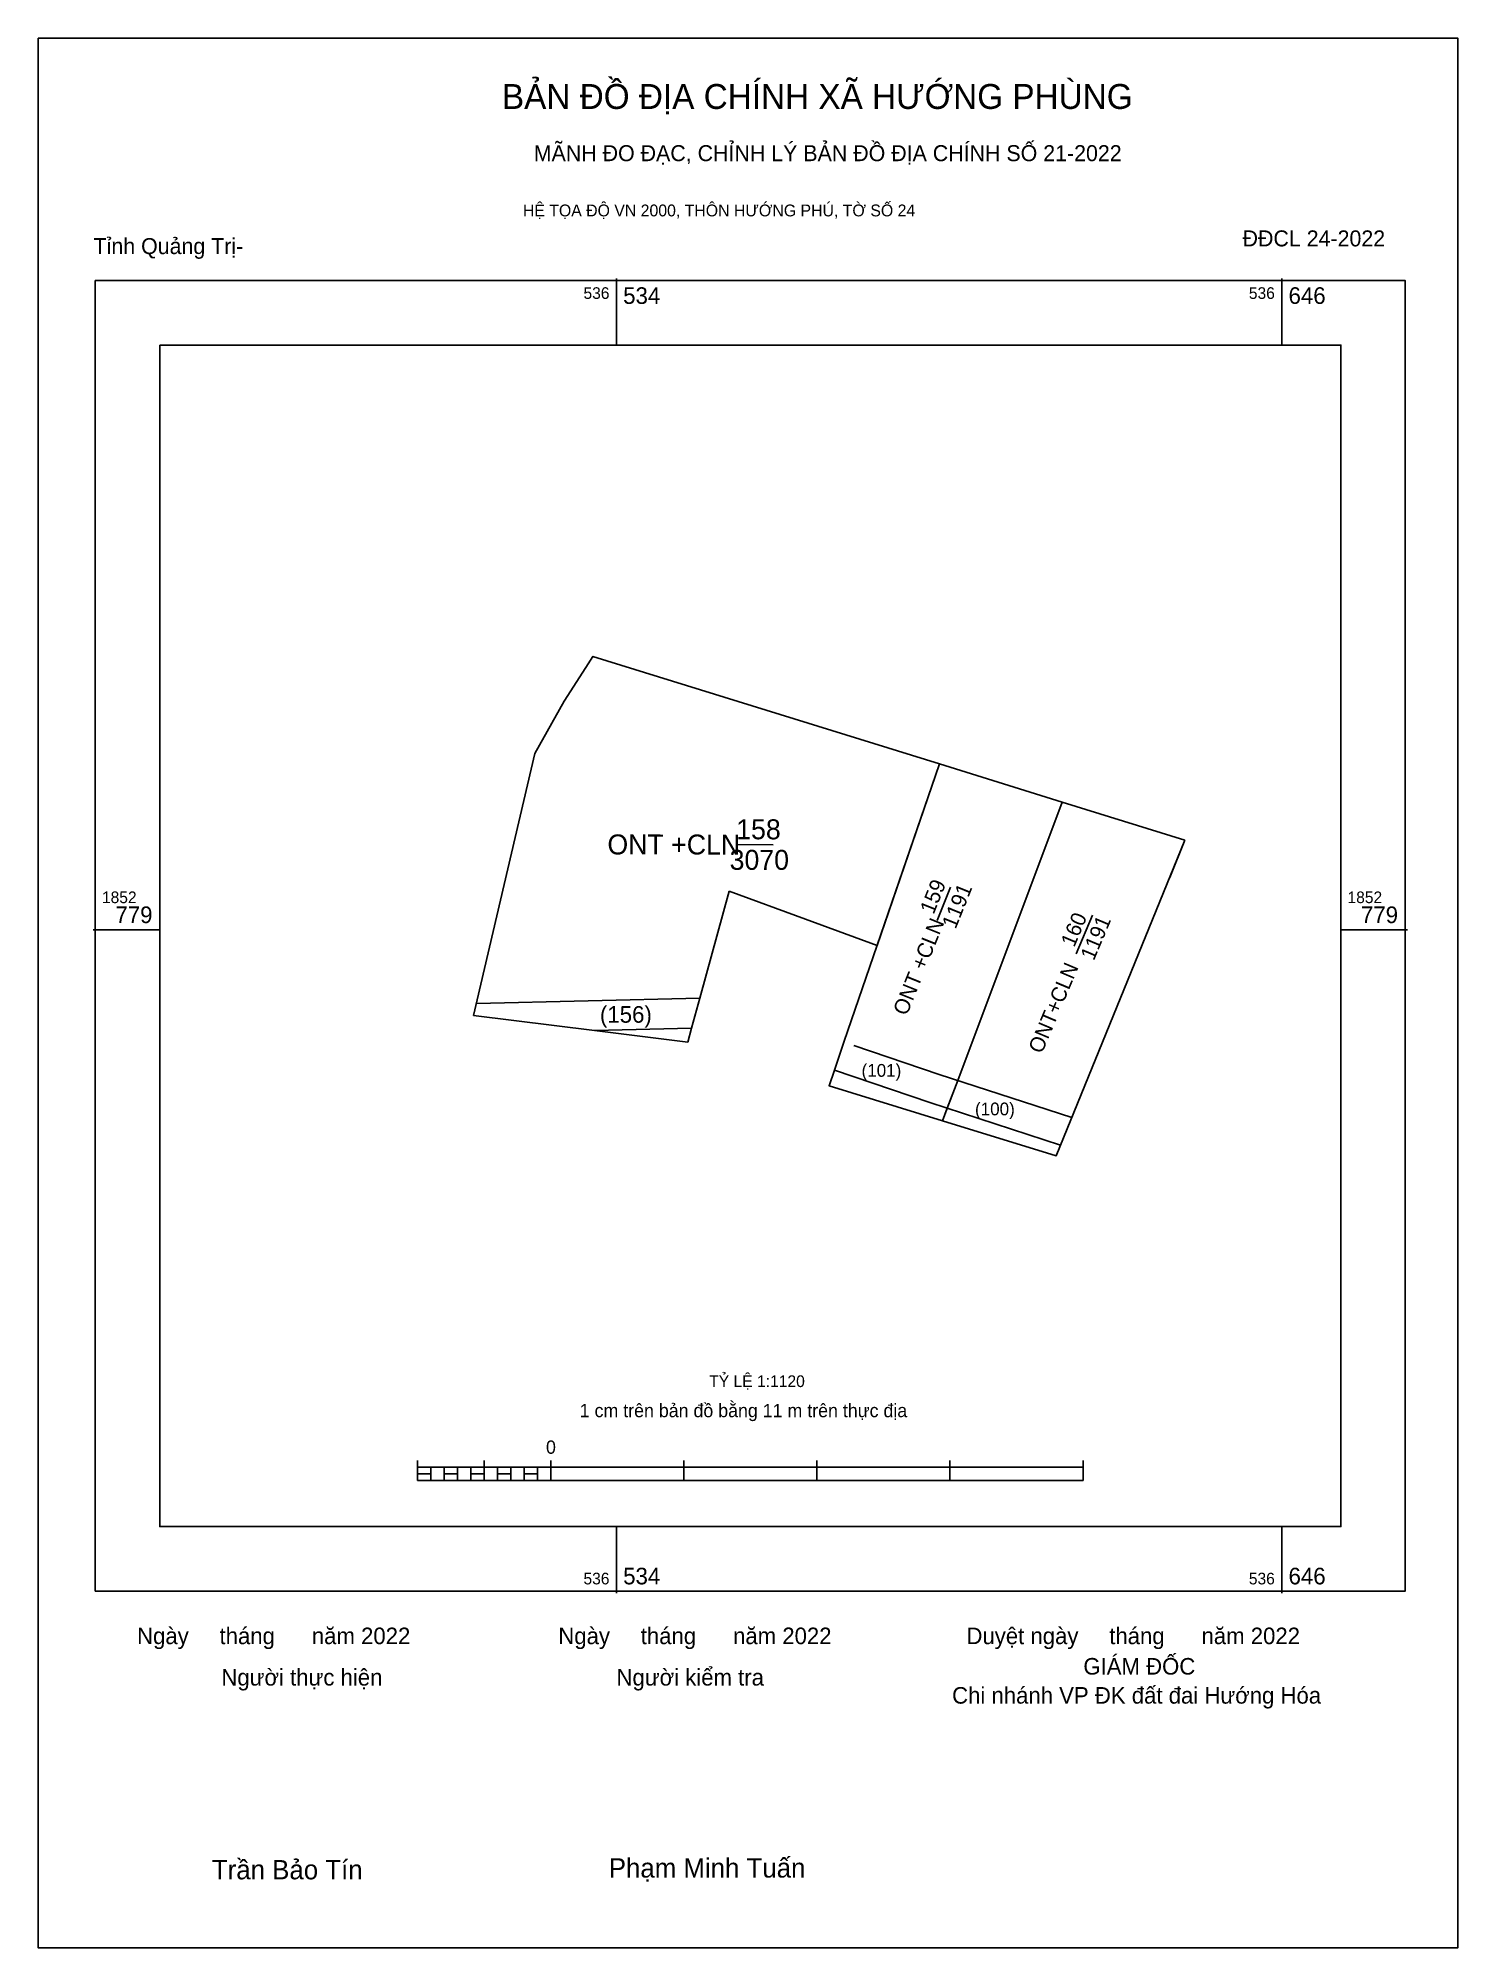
# Model space of a CAD drawing. Extents: x 536449 to 536688, y 1852608 to 1852929.
import ezdxf

# ---------------------------------------------------------------- set-up
doc = ezdxf.new("R2010")
doc.units = 0
for name, color, linetype in [('Level 10', 7, 'Continuous'), ('Level 13', 7, 'Continuous'), ('Level 15', 7, 'Continuous'), ('Level 27', 7, 'Continuous'), ('Level 59', 7, 'Continuous'), ('Level 6', 7, 'Continuous'), ('Level 62', 7, 'Continuous'), ('Level 63', 7, 'Continuous'), ('Level 9', 7, 'Continuous')]:
    doc.layers.add(name, color=color, linetype=linetype)

msp = doc.modelspace()

# ---------------------------------------------------------------- linework, layer by layer
at = {"layer": 'Level 10'}
for points in [[(536565.68, 1852785.95), (536560.72, 1852767.91), (536559.34, 1852762.87), (536558.69, 1852760.52), (536542.96, 1852762.48), (536522.64, 1852765.02), (536532.95, 1852809.1), (536537.86, 1852817.88), (536541.53, 1852823.58), (536542.73, 1852825.44), (536601.05, 1852807.34), (536590.56, 1852776.77), (536578.5, 1852781.22)], [(536583.36, 1852755.78), (536584.98, 1852760.51), (536601.05, 1852807.34), (536621.72, 1852800.93), (536604.13, 1852754.07), (536602.38, 1852749.39), (536601.59, 1852747.29), (536582.47, 1852753.19)], [(536642.39, 1852794.52), (536620.71, 1852741.39), (536601.59, 1852747.29), (536602.31, 1852749.21), (536604.13, 1852754.07), (536621.72, 1852800.93)]]:
    msp.add_lwpolyline(points, close=True, dxfattribs=at)
at = {"layer": 'Level 15'}
msp.add_lwpolyline([(536449.33, 1852929.48), (536688.32, 1852929.48), (536688.32, 1852608.1), (536449.33, 1852608.1)], close=True, dxfattribs=at)
for points in [[(536566.97, 1852793.77), (536573.04, 1852793.75)], [(536600.66, 1852780.97), (536602.94, 1852786.59)]]:
    msp.add_lwpolyline(points, dxfattribs=at)
at = {"layer": 'Level 27'}
for p, q in [((536541.53, 1852823.58), (536541.52, 1852823.59)), ((536541.53, 1852823.58), (536541.53, 1852823.59)), ((536537.86, 1852817.88), (536537.85, 1852817.88)), ((536532.95, 1852809.1), (536532.95, 1852809.09)), ((536532.95, 1852809.1), (536532.95, 1852809.09)), ((536601.05, 1852807.34), (536601.05, 1852807.33)), ((536601.05, 1852807.34), (536601.06, 1852807.33)), ((536642.39, 1852794.52), (536639.82, 1852788.22)), ((536578.5, 1852781.22), (536578.5, 1852781.21)), ((536590.56, 1852776.77), (536590.56, 1852776.76)), ((536590.56, 1852776.77), (536590.56, 1852776.76)), ((536522.64, 1852765.02), (536522.63, 1852765.02)), ((536522.64, 1852765.02), (536522.64, 1852765.03)), ((536558.69, 1852760.52), (536558.7, 1852760.52))]:
    msp.add_line(p, q, dxfattribs=at)
at = {"layer": 'Level 59'}
for points in [[(536523.11, 1852767.01), (536560.72, 1852767.91)], [(536542.96, 1852762.48), (536559.34, 1852762.87)], [(536586.64, 1852759.94), (536601.03, 1852755.08), (536623.33, 1852747.82)], [(536583.36, 1852755.78), (536599.45, 1852750.34), (536621.44, 1852743.17)]]:
    msp.add_lwpolyline(points, dxfattribs=at)
at = {"layer": 'Level 62'}
msp.add_lwpolyline([(536469.8, 1852877.83), (536668.63, 1852877.83), (536668.63, 1852678.99), (536469.8, 1852678.99)], close=True, dxfattribs=at)
at = {"layer": 'Level 63'}
for p, q in [((536546.69, 1852889.03), (536546.69, 1852877.83)), ((536658.7, 1852889.03), (536658.7, 1852877.83)), ((536458.6, 1852779.43), (536469.8, 1852779.43)), ((536668.63, 1852779.43), (536679.83, 1852779.43)), ((536513.21, 1852690.12), (536513.21, 1852686.76)), ((536513.21, 1852689), (536625.22, 1852689)), ((536515.45, 1852689), (536515.45, 1852686.76)), ((536517.69, 1852689), (536517.69, 1852686.76)), ((536519.93, 1852689), (536519.93, 1852686.76)), ((536522.17, 1852689), (536522.17, 1852686.76)), ((536524.41, 1852690.12), (536524.41, 1852686.76)), ((536524.41, 1852689), (536524.41, 1852686.76)), ((536526.65, 1852689), (536526.65, 1852686.76)), ((536528.89, 1852689), (536528.89, 1852686.76)), ((536531.13, 1852689), (536531.13, 1852686.76)), ((536533.37, 1852689), (536533.37, 1852686.76)), ((536535.61, 1852690.12), (536535.61, 1852686.76)), ((536535.61, 1852689), (536535.61, 1852686.76)), ((536558.02, 1852690.12), (536558.02, 1852686.76)), ((536580.42, 1852690.12), (536580.42, 1852686.76)), ((536602.82, 1852690.12), (536602.82, 1852686.76)), ((536625.22, 1852690.12), (536625.22, 1852686.76)), ((536513.21, 1852686.76), (536625.22, 1852686.76)), ((536546.69, 1852678.99), (536546.69, 1852667.79)), ((536658.7, 1852678.99), (536658.7, 1852667.79))]:
    msp.add_line(p, q, dxfattribs=at)
for points in [[(536458.95, 1852888.68), (536679.48, 1852888.68), (536679.48, 1852668.14), (536458.95, 1852668.14)], [(536513.21, 1852687.88), (536515.45, 1852687.88), (536515.45, 1852686.76), (536513.21, 1852686.76)], [(536513.21, 1852687.88), (536515.45, 1852687.88), (536515.45, 1852686.76), (536513.21, 1852686.76)], [(536517.69, 1852687.88), (536519.93, 1852687.88), (536519.93, 1852686.76), (536517.69, 1852686.76)], [(536522.17, 1852687.88), (536524.41, 1852687.88), (536524.41, 1852686.76), (536522.17, 1852686.76)], [(536526.65, 1852687.88), (536528.89, 1852687.88), (536528.89, 1852686.76), (536526.65, 1852686.76)], [(536531.13, 1852687.88), (536533.37, 1852687.88), (536533.37, 1852686.76), (536531.13, 1852686.76)]]:
    msp.add_lwpolyline(points, close=True, dxfattribs=at)
at = {"layer": 'Level 9'}
msp.add_line((536624.07, 1852775.37), (536626.83, 1852781.89), dxfattribs=at)

# ---------------------------------------------------------------- texts
at = {"layer": 'Level 13'}
for s, height, rotation, p in [('158', 3.36, 359.9464, (536566.84, 1852794.66)), ('159', 2.573, 68.0518, (536600.07, 1852781.89)), ('160', 2.552, 67.0507, (536623.74, 1852776.36)), ('1191', 2.552, 67.0507, (536627.04, 1852774.11)), ('ONT+CLN', 2.552, 67.0507, (536618.28, 1852758.43))]:
    msp.add_text(s, height=height, rotation=rotation, dxfattribs=at).set_placement(p)
at = {"layer": 'Level 15'}
for s, height, rotation, p in [('ONT +CLN', 3.36, 359.9464, (536545.16, 1852792.11)), ('3070', 3.36, 359.9464, (536565.73, 1852789.52)), ('1191', 2.573, 68.0518, (536603.77, 1852779.43)), ('ONT +CLN', 2.573, 68.0518, (536595.54, 1852764.83))]:
    msp.add_text(s, height=height, rotation=rotation, dxfattribs=at).set_placement(p)
at = {"layer": 'Level 6'}
msp.add_text('TỶ LỆ 1:1120', height=1.9691, dxfattribs=at).set_placement((536562.29, 1852702.47))
at = {"layer": 'Level 63'}
for s, height, p in [('BẢN ĐỒ ĐỊA CHÍNH XÃ HƯỚNG PHÙNG', 4.1933, (536527.4, 1852917.57)), ('MÃNH ĐO ĐẠC, CHỈNH LÝ BẢN ĐỒ ĐỊA CHÍNH SỐ 21-2022', 2.6907, (536532.76, 1852908.78)), ('HỆ TỌA ĐỘ VN 2000, THÔN HƯỚNG PHÚ, TỜ SỐ 24', 1.9918, (536530.93, 1852899.49)), ('536', 1.96, (536541.13, 1852885.6)), ('534', 2.8, (536547.81, 1852884.76)), ('536', 1.96, (536653.14, 1852885.6)), ('646', 2.8, (536659.82, 1852884.76)), ('1852', 1.96, (536460.07, 1852783.91)), ('1852', 1.96, (536669.75, 1852783.91)), ('779', 2.8, (536462.33, 1852780.55)), ('779', 2.8, (536672.01, 1852780.55)), ('1 cm trên bản đồ bằng 11 m trên thực địa', 2.2402, (536540.5, 1852697.4)), ('0', 2.24, (536534.82, 1852691.24)), ('534', 2.8, (536547.81, 1852669.26)), ('646', 2.8, (536659.82, 1852669.26)), ('536', 1.96, (536541.13, 1852669.26)), ('536', 1.96, (536653.14, 1852669.26)), ('Ngày     tháng      năm 2022', 2.7872, (536465.98, 1852659.2)), ('Ngày     tháng      năm 2022', 2.7872, (536536.89, 1852659.2)), ('Duyệt ngày     tháng      năm 2022', 2.7872, (536605.6, 1852659.2)), ('GIÁM ĐỐC', 2.787, (536625.28, 1852654.08)), ('Người thực hiện', 2.7872, (536480.17, 1852652.23)), ('Người kiểm tra', 2.7872, (536546.69, 1852652.23)), ('Chi nhánh VP ĐK đất đai Hướng Hóa', 2.7872, (536603.18, 1852649.19)), ('Phạm Minh Tuấn', 3.251, (536545.39, 1852619.92)), ('Trần Bảo Tín', 3.251, (536478.58, 1852619.62))]:
    msp.add_text(s, height=height, dxfattribs=at).set_placement(p)
at = {"layer": 'Level 9'}
for s, height, p in [('ĐĐCL 24-2022', 2.6907, (536652.08, 1852894.44)), ('Tỉnh Quảng Trị-', 2.6907, (536458.66, 1852893.14)), ('(156)', 2.8, (536543.9, 1852763.78)), ('(101)', 2.145, (536587.94, 1852754.69)), ('(100)', 2.145, (536607.04, 1852748.2))]:
    msp.add_text(s, height=height, dxfattribs=at).set_placement(p)

doc.saveas('drawing.dxf')
